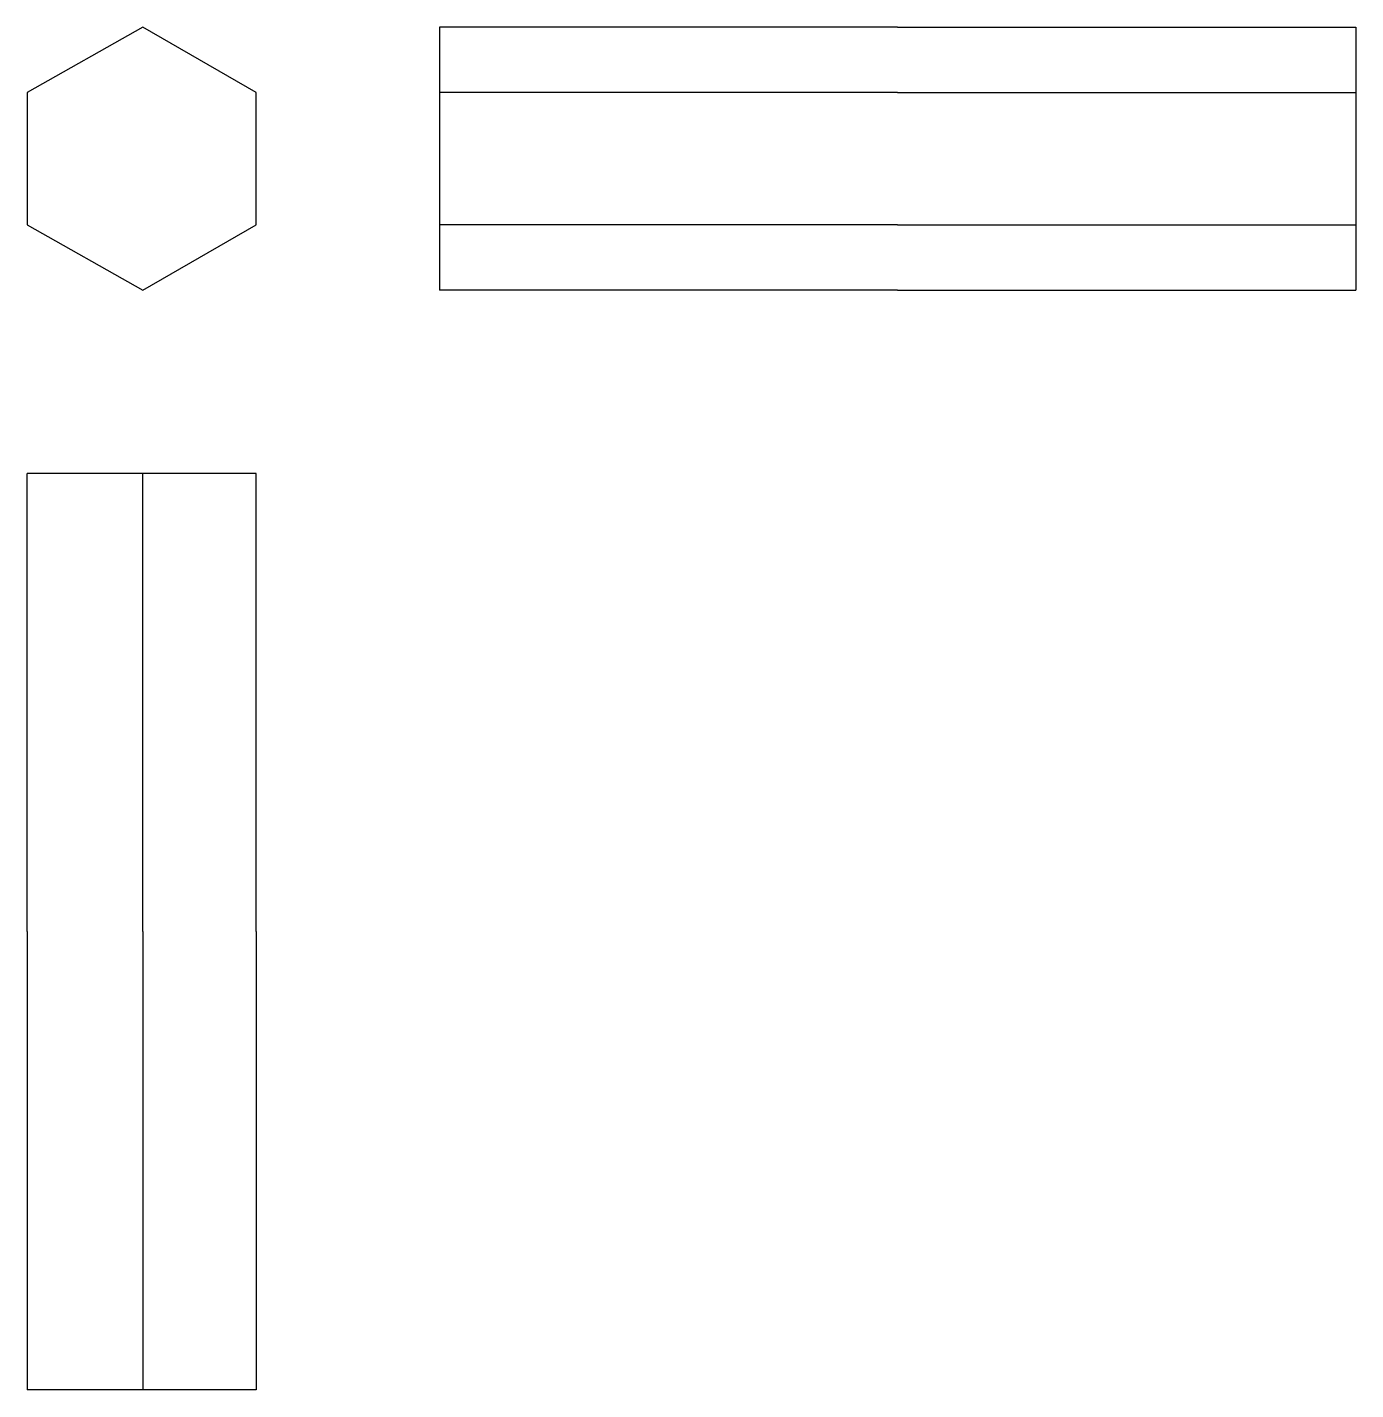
# Model space of a CAD drawing. Extents: x 0 to 2.17, y 0 to 2.23.
import ezdxf

# ---------------------------------------------------------------- set-up
doc = ezdxf.new("R2010")
doc.units = 0
for name, color, linetype in [('FRONT', 7, 'CONTINUOUS'), ('LEFT', 7, 'CONTINUOUS'), ('TOP', 7, 'CONTINUOUS')]:
    doc.layers.add(name, color=color, linetype=linetype)

msp = doc.modelspace()

# ---------------------------------------------------------------- linework, layer by layer
at = {"layer": 'FRONT'}
for p, q in [((0.189474, 2.230263), (0, 2.123684)), ((0.375, 2.123684), (0.189474, 2.230263)), ((0, 2.123684), (0, 1.906579)), ((0.375, 1.906579), (0.375, 2.123684)), ((0, 1.906579), (0.189474, 1.8)), ((0.189474, 1.8), (0.375, 1.906579))]:
    msp.add_line(p, q, dxfattribs=at)
at = {"layer": 'LEFT'}
for p, q in [((0.675, 2.230263), (0.675, 2.123684)), ((1.425, 2.230263), (0.675, 2.230263)), ((1.425, 2.230263), (2.175, 2.230263)), ((2.175, 2.230263), (2.175, 2.123684)), ((1.425, 2.123684), (0.675, 2.123684)), ((0.675, 2.123684), (0.675, 1.906579)), ((1.425, 2.123684), (2.175, 2.123684)), ((2.175, 2.123684), (2.175, 1.906579)), ((1.425, 1.906579), (0.675, 1.906579)), ((0.675, 1.906579), (0.675, 1.8)), ((1.425, 1.906579), (2.175, 1.906579)), ((2.175, 1.906579), (2.175, 1.8)), ((1.425, 1.8), (0.675, 1.8)), ((1.425, 1.8), (2.175, 1.8))]:
    msp.add_line(p, q, dxfattribs=at)
at = {"layer": 'TOP'}
for p, q in [((0, 0.75), (0, 1.5)), ((0.189474, 1.5), (0, 1.5)), ((0.375, 1.5), (0.189474, 1.5)), ((0.189474, 0.75), (0.189474, 1.5)), ((0.375, 0.75), (0.375, 1.5)), ((0, 0.75), (0, 0)), ((0.189474, 0.75), (0.189474, 0)), ((0.375, 0.75), (0.375, 0)), ((0.189474, 0), (0, 0)), ((0.375, 0), (0.189474, 0))]:
    msp.add_line(p, q, dxfattribs=at)

doc.saveas('drawing.dxf')
